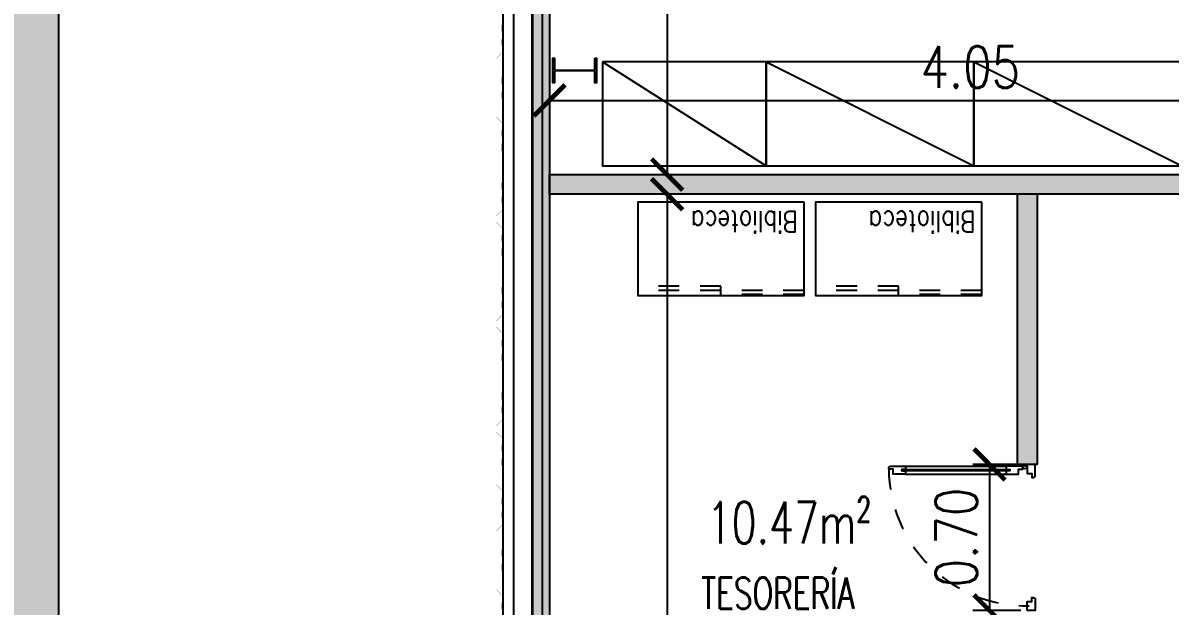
# Model space of a CAD drawing. Header units: millimetres. Extents: x -129 to 3172, y -143 to 919.
# Drawn here: x -55.7 to -50.18, y 2.51 to 5.31 of the extents above; entities that cross this region are included whole.
import ezdxf
from ezdxf.enums import TextEntityAlignment as Align

# ---------------------------------------------------------------- set-up
doc = ezdxf.new("R2010")
doc.units = ezdxf.units.MM
doc.header["$LTSCALE"] = 0.1
doc.linetypes.add('HIDDEN', pattern=[9.525, 6.35, -3.175])
doc.linetypes.add('HIDDEN2', pattern=[0.1875, 0.125, -0.0625])
for name, color, linetype in [('A-CHAPA TRAPEZOIDAL', 3, 'Continuous'), ('A-CORDONES', 2, 'Continuous'), ('A-GRANZA', 8, 'Continuous'), ('A-TABIQUE PRY', 2, 'Continuous'), ('A-VISTAS', 251, 'Continuous'), ('C-ALUMINIO', 140, 'Continuous'), ('E-GENERAL', 8, 'Continuous'), ('E-MOBILIARIO', 1, 'Continuous'), ('H-HATCH MURO', 252, 'Continuous'), ('MET-COLUMNA METALICA', 3, 'Continuous'), ('MET-CORREAS DE CV', 1, 'Continuous'), ('MET-LANA VIDRIO', 8, 'Continuous'), ('R-CUADRO REF', 1, 'Continuous'), ('R-NOMBRE LOCAL', 7, 'Continuous'), ('zA-COTAS', 1, 'Continuous'), ('zA-TXT SUPS', 2, 'Continuous')]:
    doc.layers.add(name, color=color, linetype=linetype)
doc.styles.add('ROMANS', font='ROMANS.SHX', dxfattribs={"width": 0.8, "height": 0.2})
doc.styles.add('VAUX', font='romans.shx', dxfattribs={"width": 0.85})
doc.linetypes.add('REFERENCIAL CORTE TRANSVERSAL WM$0$BATTING', pattern='A,0.00254,-2.54,[134,ltypeshp.shx,S=2.54,R=0,X=-2.54,Y=0],-5.08,[134,ltypeshp.shx,S=2.54,R=180,X=2.54,Y=0],-2.54', length=10.16254)
doc.dimstyles.new('COTA 1-125', dxfattribs={"dimtxt": 0.2, "dimasz": 0.15, "dimexe": 0.08, "dimexo": 0.08, "dimgap": 0.06, "dimtad": 1, "dimzin": 0, "dimdsep": 46, "dimtxsty": 'ROMANS', "dimblk": 'ARCHTICK', "dimcen": 0, "dimclrd": 256, "dimclre": 8, "dimclrt": 3, "dimadec": 0, "dimazin": 0, "dimtfac": 1, "dimtofl": 0, "dimtmove": 0, "dimatfit": 3, "dimldrblk": 'ARCHTICK', "dimfxl": 1, "dimtolj": 1, "dimtzin": 0, "dimlwd": -1, "dimlwe": -1, "dimarcsym": 0})

# ---------------------------------------------------------------- blocks, each defined once
blk = doc.blocks.new('COL MET 20')
at = {"layer": 'MET-COLUMNA METALICA'}
blk.add_hatch(color=256, dxfattribs=at).paths.add_polyline_path([(-0.0971, -0.0036, -0.414214), (-0.0935, 0), (0.0935, 0, -0.414214), (0.0971, -0.0036), (0.0971, -0.0568), (0.1045, -0.0568), (0.1045, 0.0615), (0.0971, 0.0615), (0.0971, 0.0083, -0.414214), (0.0935, 0.0047), (-0.0935, 0.0047, -0.414214), (-0.0971, 0.0083), (-0.0971, 0.0615), (-0.1045, 0.0615), (-0.1045, -0.0568), (-0.0971, -0.0568)])
blk.add_lwpolyline([(-0.0971, -0.0568), (-0.1045, -0.0568), (-0.1045, 0.0615), (-0.0971, 0.0615), (-0.0971, 0.0083, 0.414214), (-0.0935, 0.0047), (0.0935, 0.0047, 0.414214), (0.0971, 0.0083), (0.0971, 0.0615), (0.1045, 0.0615), (0.1045, -0.0568), (0.0971, -0.0568), (0.0971, -0.0036, 0.414214), (0.0935, 0), (-0.0935, 0, 0.414214), (-0.0971, -0.0036)], format="xyb", close=True, dxfattribs=at)
blk = doc.blocks.new('N Local')
at = {"layer": 'R-CUADRO REF'}
blk.add_lwpolyline([(6337.1934, -934.8286), (6337.93, -934.8286), (6337.93, -935.2124), (6337.1934, -935.2124)], close=True, dxfattribs=at)
at = {"layer": 'R-CUADRO REF', "lineweight": 0, "style": 'VAUX', "width": 0.85}
blk.add_attdef('NUMERO', text='', height=0.1823, dxfattribs=at).set_placement((6337.5847, -935.1061), align=Align.CENTER)
at = {"layer": 'R-NOMBRE LOCAL', "lineweight": 0, "style": 'VAUX', "width": 0.85}
for p in [(6337.5718, -934.4549), (6337.5718, -934.7149)]:
    blk.add_attdef('NOMBRE', text='', height=0.1823, dxfattribs=at).set_placement(p, align=Align.CENTER)
blk = doc.blocks.new('biblioteca')
at = {"layer": 'E-MOBILIARIO'}
blk.add_line((1649.6538, 1508.8197), (1649.6538, 1508.7947), dxfattribs=at)
at = {"layer": 'E-MOBILIARIO', "linetype": 'HIDDEN2', "ltscale": 0.005}
for p, q in [((1649.6538, 1508.8147), (1650.0538, 1508.8147)), ((1649.6538, 1508.7947), (1650.4538, 1508.7947)), ((1650.0538, 1508.8147), (1650.0538, 1508.7747)), ((1650.0538, 1508.7747), (1650.4538, 1508.7747))]:
    blk.add_line(p, q, dxfattribs=at)
at = {"layer": 'E-MOBILIARIO'}
blk.add_lwpolyline([(1649.6538, 1508.3697), (1650.4538, 1508.3697), (1650.4538, 1508.8197), (1649.6538, 1508.8197)], close=True, dxfattribs=at)
at = {"layer": 'E-MOBILIARIO', "style": 'ROMANS', "width": 0.8}
blk.add_text('Biblioteca', height=0.1, dxfattribs=at).set_placement((1649.6828, 1508.4141))
blk = doc.blocks.new('_ARCHTICK')
at = {"color": 0, "linetype": 'ByBlock', "const_width": 0.15}
blk.add_lwpolyline([(-0.5, -0.5), (0.5, 0.5)], dxfattribs=at)
blk = doc.blocks.new('*D400')
at = {"layer": 'Defpoints', "color": 0, "transparency": 16777216}
for p in [(-52.599, 6.7894, -0.0408), (-52.599, 4.5849), (-52.599, 4.5849)]:
    blk.add_point(p, dxfattribs=at)
at = {"layer": 'zA-COTAS', "transparency": 16777216}
blk.add_line((-52.599, 6.7894), (-52.599, 4.5849), dxfattribs=at)
at = {"layer": 'zA-COTAS', "transparency": 16777216, "xscale": 0.15, "yscale": 0.15, "zscale": 0.15}
for p, rotation in [((-52.599, 6.7894), 90), ((-52.599, 4.5849), 270)]:
    blk.add_blockref('_ARCHTICK', p, dxfattribs=dict(at, rotation=rotation))
at = {"layer": 'zA-COTAS', "color": 3, "transparency": 16777216, "insert": (-52.759, 5.6872), "char_height": 0.2, "attachment_point": 5, "rotation": 90, "style": 'ROMANS'}
blk.add_mtext('\\A1;2.20', dxfattribs=at)
blk = doc.blocks.new('*D401')
at = {"layer": 'Defpoints', "color": 0, "transparency": 16777216}
for p in [(-52.599, 4.4899, -0.0584), (-52.599, -0.2051), (-52.599, -0.2051)]:
    blk.add_point(p, dxfattribs=at)
at = {"layer": 'zA-COTAS', "transparency": 16777216}
blk.add_line((-52.599, 4.4899), (-52.599, -0.2051), dxfattribs=at)
at = {"layer": 'zA-COTAS', "color": 8, "linetype": 'HIDDEN', "transparency": 16777216}
blk.add_line((-52.519, 4.4899), (-52.519, 4.4899), dxfattribs=at)
at = {"layer": 'zA-COTAS', "transparency": 16777216, "xscale": 0.15, "yscale": 0.15, "zscale": 0.15}
for p, rotation in [((-52.599, 4.4899), 90), ((-52.599, -0.2051), 270)]:
    blk.add_blockref('_ARCHTICK', p, dxfattribs=dict(at, rotation=rotation))
at = {"layer": 'zA-COTAS', "color": 3, "transparency": 16777216, "insert": (-52.759, 2.1424), "char_height": 0.2, "attachment_point": 5, "rotation": 90, "style": 'ROMANS'}
blk.add_mtext('\\A1;4.70', dxfattribs=at)
blk = doc.blocks.new('*D408')
at = {"layer": 'Defpoints', "color": 0, "transparency": 16777216}
for p in [(-49.1154, 5.0406, -0.0408), (-53.165, 4.9895, -0.0219), (-49.1154, 4.9414)]:
    blk.add_point(p, dxfattribs=at)
at = {"layer": 'zA-COTAS', "transparency": 16777216}
blk.add_line((-53.165, 4.9414), (-49.1154, 4.9414), dxfattribs=at)
at = {"layer": 'zA-COTAS', "color": 8, "linetype": 'HIDDEN', "transparency": 16777216}
for p, q in [((-49.1154, 4.9606), (-49.1154, 4.8614)), ((-53.165, 4.9095), (-53.165, 4.8614))]:
    blk.add_line(p, q, dxfattribs=at)
at = {"layer": 'zA-COTAS', "transparency": 16777216, "xscale": 0.15, "yscale": 0.15, "zscale": 0.15, "rotation": 180}
blk.add_blockref('_ARCHTICK', (-53.165, 4.9414), dxfattribs=at)
at = {"layer": 'zA-COTAS', "transparency": 16777216, "xscale": 0.15, "yscale": 0.15, "zscale": 0.15}
blk.add_blockref('_ARCHTICK', (-49.1154, 4.9414), dxfattribs=at)
at = {"layer": 'zA-COTAS', "color": 3, "transparency": 16777216, "insert": (-51.1402, 5.1014), "char_height": 0.2, "attachment_point": 5, "style": 'ROMANS'}
blk.add_mtext('\\A1;4.05', dxfattribs=at)
blk = doc.blocks.new('*D544')
at = {"layer": 'Defpoints', "color": 0, "transparency": 16777216}
for p in [(-50.8172, 3.1899), (-51.0473, 2.4877), (-50.8172, 2.4877)]:
    blk.add_point(p, dxfattribs=at)
at = {"layer": 'zA-COTAS', "color": 8, "linetype": 'HIDDEN', "transparency": 16777216}
for p, q in [((-50.8972, 3.1899), (-51.1273, 3.1899)), ((-50.8972, 2.4877), (-51.1273, 2.4877))]:
    blk.add_line(p, q, dxfattribs=at)
at = {"layer": 'zA-COTAS', "transparency": 16777216}
blk.add_line((-51.0473, 3.1899), (-51.0473, 2.4877), dxfattribs=at)
at = {"layer": 'zA-COTAS', "transparency": 16777216, "xscale": 0.15, "yscale": 0.15, "zscale": 0.15}
for p, rotation in [((-51.0473, 3.1899), 90), ((-51.0473, 2.4877), 270)]:
    blk.add_blockref('_ARCHTICK', p, dxfattribs=dict(at, rotation=rotation))
at = {"layer": 'zA-COTAS', "color": 3, "transparency": 16777216, "insert": (-51.2073, 2.8388), "char_height": 0.2, "attachment_point": 5, "rotation": 90, "style": 'ROMANS'}
blk.add_mtext('\\A1;0.70', dxfattribs=at)

msp = doc.modelspace()

# ---------------------------------------------------------------- hatches: boundary and pattern name
at = {"layer": 'A-GRANZA'}
h = msp.add_hatch(dxfattribs=at)
h.set_pattern_fill('AR-CONC', color=256, scale=0.005)
h.paths.add_polyline_path([(-53.3284, 35.8599), (-53.3284, 32.3713), (-57.0987, 32.3713), (-57.0987, 17.3824), (-55.5284, 17.3824), (-55.5284, -2.5346), (-39.9626, -2.5346), (-39.9625, -5.8465), (-58.1316, -5.8465), (-58.1316, 35.8599)])
at = {"layer": 'H-HATCH MURO'}
h = msp.add_hatch(color=256, dxfattribs=at)
h.paths.add_polyline_path([(-53.165, 10.127), (-53.245, 10.127), (-53.245, -0.2424), (-53.165, -0.2424)])
h.paths.add_polyline_path([(-53.165, 11.6629), (-53.245, 11.6629), (-53.245, 11.127), (-53.165, 11.127)])
h.paths.add_polyline_path([(-53.165, 13.1989), (-53.245, 13.1989), (-53.245, 12.6629), (-53.165, 12.6629)])
h.paths.add_polyline_path([(-53.245, 14.1989), (-53.165, 14.1989), (-53.165, 14.5609), (-53.245, 14.5609)])
for points in [[(-53.165, 4.5849), (-49.0256, 4.5849), (-49.0256, 4.4899), (-53.165, 4.4899)], [(-50.8172, 4.4899), (-50.9122, 4.4899), (-50.9122, 3.1899), (-50.8172, 3.1899)]]:
    msp.add_hatch(color=256, dxfattribs=at).paths.add_polyline_path(points)

# ---------------------------------------------------------------- linework, layer by layer
at = {"layer": 'A-CHAPA TRAPEZOIDAL'}
for points in [[(-53.3922, 4.1611, 0.0006, 0.0006, 0), (-53.3922, 4.1911, 0.0006, 0.0006, 0), (-53.3962, 4.1951, 0.0006, 0.0006, 0), (-53.3962, 4.2257, 0.0006, 0.0006, 0), (-53.3922, 4.2297, 0.0006, 0.0006, 0), (-53.3922, 4.2597, 0.0006, 0.0006, 0), (-53.3962, 4.2637, 0.0006, 0.0006, 0), (-53.3962, 4.2937, 0.0006, 0.0006, 0), (-53.3922, 4.2977, 0.0006, 0.0006, 0), (-53.3922, 4.3277, 0.0006, 0.0006, 0), (-53.4205, 4.356, 0.0006, 0.0006, 0), (-53.4205, 4.386, 0.0006, 0.0006, 0), (-53.3922, 4.4142, 0.0006, 0.0006, 0), (-53.3922, 4.4442, 0.0006, 0.0006, 0), (-53.3962, 4.4482, 0.0006, 0.0006, 0), (-53.3962, 4.4782, 0.0006, 0.0006, 0), (-53.3922, 4.4822, 0.0006, 0.0006, 0), (-53.3922, 4.5122, 0.0006, 0.0006, 0), (-53.3962, 4.5162, 0.0006, 0.0006, 0), (-53.3962, 4.5462, 0.0006, 0.0006, 0), (-53.3922, 4.5502, 0.0006, 0.0006, 0), (-53.3922, 4.5802, 0.0006, 0.0006, 0), (-53.4205, 4.6085, 0.0006, 0.0006, 0), (-53.4205, 4.6385, 0.0006, 0.0006, 0), (-53.3922, 4.6668, 0.0006, 0.0006, 0), (-53.3922, 4.6968, 0.0006, 0.0006, 0), (-53.3962, 4.7008, 0.0006, 0.0006, 0), (-53.3962, 4.7308, 0.0006, 0.0006, 0), (-53.3922, 4.7348, 0.0006, 0.0006, 0), (-53.3922, 4.7648, 0.0006, 0.0006, 0), (-53.3962, 4.7688, 0.0006, 0.0006, 0), (-53.3962, 4.7988, 0.0006, 0.0006, 0), (-53.3922, 4.8028, 0.0006, 0.0006, 0), (-53.3922, 4.8328, 0.0006, 0.0006, 0), (-53.4205, 4.8611, 0.0006, 0.0006, 0), (-53.4205, 4.8911, 0.0006, 0.0006, 0), (-53.3922, 4.9194, 0.0006, 0.0006, 0), (-53.3922, 4.9494, 0.0006, 0.0006, 0), (-53.3962, 4.9534, 0.0006, 0.0006, 0), (-53.3962, 4.9834, 0.0006, 0.0006, 0), (-53.3922, 4.9874, 0.0006, 0.0006, 0), (-53.3922, 5.0174, 0.0006, 0.0006, 0), (-53.3962, 5.0214, 0.0006, 0.0006, 0), (-53.3962, 5.0514, 0.0006, 0.0006, 0), (-53.3922, 5.0554, 0.0006, 0.0006, 0), (-53.3922, 5.0854, 0.0006, 0.0006, 0), (-53.4205, 5.1137, 0.0006, 0.0006, 0), (-53.4205, 5.1437, 0.0006, 0.0006, 0), (-53.3922, 5.172, 0.0006, 0.0006, 0), (-53.3922, 5.202, 0.0006, 0.0006, 0), (-53.3962, 5.206, 0.0006, 0.0006, 0), (-53.3962, 5.236, 0.0006, 0.0006, 0), (-53.3922, 5.24, 0.0006, 0.0006, 0), (-53.3922, 5.27, 0.0006, 0.0006, 0), (-53.3962, 5.274, 0.0006, 0.0006, 0), (-53.3962, 5.304, 0.0006, 0.0006, 0), (-53.3922, 5.308, 0.0006, 0.0006, 0), (-53.3922, 5.338, 0.0006, 0.0006, 0)], [(-53.3922, 2.6457, 0.0006, 0.0006, 0), (-53.3922, 2.6757, 0.0006, 0.0006, 0), (-53.3962, 2.6797, 0.0006, 0.0006, 0), (-53.3962, 2.7103, 0.0006, 0.0006, 0), (-53.3922, 2.7143, 0.0006, 0.0006, 0), (-53.3922, 2.7443, 0.0006, 0.0006, 0), (-53.3962, 2.7483, 0.0006, 0.0006, 0), (-53.3962, 2.7783, 0.0006, 0.0006, 0), (-53.3922, 2.7823, 0.0006, 0.0006, 0), (-53.3922, 2.8123, 0.0006, 0.0006, 0), (-53.4205, 2.8406, 0.0006, 0.0006, 0), (-53.4205, 2.8706, 0.0006, 0.0006, 0), (-53.3922, 2.8988, 0.0006, 0.0006, 0), (-53.3922, 2.9288, 0.0006, 0.0006, 0), (-53.3962, 2.9328, 0.0006, 0.0006, 0), (-53.3962, 2.9628, 0.0006, 0.0006, 0), (-53.3922, 2.9668, 0.0006, 0.0006, 0), (-53.3922, 2.9968, 0.0006, 0.0006, 0), (-53.3962, 3.0008, 0.0006, 0.0006, 0), (-53.3962, 3.0308, 0.0006, 0.0006, 0), (-53.3922, 3.0348, 0.0006, 0.0006, 0), (-53.3922, 3.0648, 0.0006, 0.0006, 0), (-53.4205, 3.0931, 0.0006, 0.0006, 0), (-53.4205, 3.1231, 0.0006, 0.0006, 0), (-53.3922, 3.1514, 0.0006, 0.0006, 0), (-53.3922, 3.1814, 0.0006, 0.0006, 0), (-53.3962, 3.1854, 0.0006, 0.0006, 0), (-53.3962, 3.2154, 0.0006, 0.0006, 0), (-53.3922, 3.2194, 0.0006, 0.0006, 0), (-53.3922, 3.2494, 0.0006, 0.0006, 0), (-53.3962, 3.2534, 0.0006, 0.0006, 0), (-53.3962, 3.2834, 0.0006, 0.0006, 0), (-53.3922, 3.2874, 0.0006, 0.0006, 0), (-53.3922, 3.3174, 0.0006, 0.0006, 0), (-53.4205, 3.3457, 0.0006, 0.0006, 0), (-53.4205, 3.3757, 0.0006, 0.0006, 0), (-53.3922, 3.404, 0.0006, 0.0006, 0), (-53.3922, 3.434, 0.0006, 0.0006, 0), (-53.3962, 3.438, 0.0006, 0.0006, 0), (-53.3962, 3.468, 0.0006, 0.0006, 0), (-53.3922, 3.472, 0.0006, 0.0006, 0), (-53.3922, 3.502, 0.0006, 0.0006, 0), (-53.3962, 3.506, 0.0006, 0.0006, 0), (-53.3962, 3.536, 0.0006, 0.0006, 0), (-53.3922, 3.54, 0.0006, 0.0006, 0), (-53.3922, 3.57, 0.0006, 0.0006, 0), (-53.4205, 3.5983, 0.0006, 0.0006, 0), (-53.4205, 3.6283, 0.0006, 0.0006, 0), (-53.3922, 3.6565, 0.0006, 0.0006, 0), (-53.3922, 3.6865, 0.0006, 0.0006, 0), (-53.3962, 3.6905, 0.0006, 0.0006, 0), (-53.3962, 3.7205, 0.0006, 0.0006, 0), (-53.3922, 3.7245, 0.0006, 0.0006, 0), (-53.3922, 3.7545, 0.0006, 0.0006, 0), (-53.3962, 3.7585, 0.0006, 0.0006, 0), (-53.3962, 3.7885, 0.0006, 0.0006, 0), (-53.3922, 3.7925, 0.0006, 0.0006, 0), (-53.3922, 3.8225, 0.0006, 0.0006, 0), (-53.4205, 3.8508, 0.0006, 0.0006, 0), (-53.4205, 3.8808, 0.0006, 0.0006, 0), (-53.3922, 3.9091, 0.0006, 0.0006, 0), (-53.3922, 3.9391, 0.0006, 0.0006, 0), (-53.3962, 3.9431, 0.0006, 0.0006, 0), (-53.3962, 3.9731, 0.0006, 0.0006, 0), (-53.3922, 3.9771, 0.0006, 0.0006, 0), (-53.3922, 4.0071, 0.0006, 0.0006, 0), (-53.3962, 4.0111, 0.0006, 0.0006, 0), (-53.3962, 4.0411, 0.0006, 0.0006, 0), (-53.3922, 4.0451, 0.0006, 0.0006, 0), (-53.3922, 4.0751, 0.0006, 0.0006, 0), (-53.4205, 4.1034, 0.0006, 0.0006, 0), (-53.4205, 4.1334, 0.0006, 0.0006, 0), (-53.3922, 4.1617, 0, 0, 0)], [(-53.3962, 2.4957, 0.0006, 0.0006, 0), (-53.3962, 2.5257, 0.0006, 0.0006, 0), (-53.3922, 2.5297, 0.0006, 0.0006, 0), (-53.3922, 2.5597, 0.0006, 0.0006, 0), (-53.4205, 2.588, 0.0006, 0.0006, 0), (-53.4205, 2.618, 0.0006, 0.0006, 0), (-53.3922, 2.6463, 0, 0, 0)]]:
    msp.add_lwpolyline(points, format="xyseb", dxfattribs=at)
at = {"layer": 'A-CORDONES', "elevation": 0.0004}
msp.add_lwpolyline([(-55.5284, 17.3824), (-55.5284, -2.5346), (-39.9626, -2.5346)], dxfattribs=at)
at = {"layer": 'A-TABIQUE PRY'}
for p, q in [((-50.9122, 3.1899), (-50.9122, 4.4899)), ((-50.8172, 3.1899), (-50.8172, 4.4899)), ((-50.8172, 3.1899), (-50.9122, 3.1899))]:
    msp.add_line(p, q, dxfattribs=at)
at = {"layer": 'A-TABIQUE PRY', "ltscale": 5}
for points in [[(-53.165, 10.127), (-53.165, -0.2424), (-53.245, -0.2424), (-53.245, 10.127)], [(-53.165, 10.127), (-53.165, -0.1599), (-52.4368, -0.1599)]]:
    msp.add_lwpolyline(points, dxfattribs=at)
msp.add_lwpolyline([(-53.165, 4.5849), (-49.0256, 4.5849), (-49.0256, 4.4899), (-53.165, 4.4899)], close=True, dxfattribs=at)
at = {"layer": 'A-VISTAS'}
msp.add_line((-53.1984, -0.2051), (-53.1984, 10.127), dxfattribs=at)
at = {"layer": 'C-ALUMINIO', "color": 8}
for p, q in [((-51.4516, 3.1823), (-50.9677, 3.1823)), ((-51.4516, 3.1443), (-50.9677, 3.1443))]:
    msp.add_line(p, q, dxfattribs=at)
at = {"layer": 'C-ALUMINIO'}
for points in [[(-51.5116, 3.1673), (-51.5316, 3.1673), (-51.5316, 3.1745, -0.387306), (-51.5245, 3.1823), (-51.4516, 3.1823), (-51.4516, 3.1663), (-51.4691, 3.1663), (-51.4691, 3.1603), (-51.4516, 3.1603), (-51.4516, 3.1443), (-51.5116, 3.1443), (-51.5116, 3.1673), (-51.5316, 3.1673)], [(-50.9077, 3.1673), (-50.8877, 3.1673), (-50.8877, 3.1745, 0.387306), (-50.8948, 3.1823), (-50.9677, 3.1823), (-50.9677, 3.1663), (-50.9502, 3.1663), (-50.9502, 3.1603), (-50.9677, 3.1603), (-50.9677, 3.1443), (-50.9077, 3.1443), (-50.9077, 3.1673), (-50.8877, 3.1673)], [(-50.8672, 3.1899), (-50.8672, 3.1468, 0.502809), (-50.8672, 3.1468), (-50.8672, 3.1468), (-50.8672, 3.1468), (-50.8442, 3.1468), (-50.8442, 3.1271), (-50.8376, 3.1271, 0.418366), (-50.8272, 3.1376), (-50.8272, 3.1899), (-50.8672, 3.1899)], [(-50.8672, 2.4877), (-50.8672, 2.5307, -0.502809), (-50.8672, 2.5307), (-50.8672, 2.5307), (-50.8672, 2.5307), (-50.8442, 2.5307), (-50.8442, 2.5504), (-50.8376, 2.5504, -0.418366), (-50.8272, 2.54), (-50.8272, 2.4877), (-50.8672, 2.4877)]]:
    msp.add_lwpolyline(points, format="xyb", dxfattribs=at)
msp.add_lwpolyline([(-51.4691, 3.1603), (-51.4691, 3.1663), (-50.9502, 3.1663), (-50.9502, 3.1603)], close=True, dxfattribs=at)
msp.add_circle((-50.8772, 3.1773), 0.00857, dxfattribs=at)
at = {"layer": 'C-ALUMINIO', "color": 8, "linetype": 'HIDDEN2'}
msp.add_arc((-50.8671, 3.1755), 0.6656, 180.4932, 270.9307, dxfattribs=at)
at = {"layer": 'E-GENERAL'}
for p, q in [((-52.9096, 5.1266), (-52.1227, 4.6266)), ((-52.1227, 5.1266), (-51.1227, 4.6266)), ((-51.1227, 5.1266), (-50.1227, 4.6266))]:
    msp.add_line(p, q, dxfattribs=at)
for points in [[(-52.9096, 5.1266), (-52.9096, 4.6266), (-52.1227, 4.6266), (-52.1227, 5.1266)], [(-52.1227, 5.1266), (-52.1227, 4.6266), (-51.1227, 4.6266), (-51.1227, 5.1266)], [(-51.1227, 5.1266), (-51.1227, 4.6266), (-50.1227, 4.6266), (-50.1227, 5.1266)]]:
    msp.add_lwpolyline(points, close=True, dxfattribs=at)
at = {"layer": 'MET-CORREAS DE CV'}
for p, q in [((-53.3884, -0.3851), (-53.3884, 10.127)), ((-53.2484, -0.2451), (-53.2484, 10.127))]:
    msp.add_line(p, q, dxfattribs=at)
at = {"layer": 'MET-LANA VIDRIO', "linetype": 'REFERENCIAL CORTE TRANSVERSAL WM$0$BATTING', "ltscale": 0.025}
msp.add_lwpolyline([(-53.3384, 10.127), (-53.3384, -0.3377), (-52.4368, -0.3377)], dxfattribs=at)

# ---------------------------------------------------------------- block references
ref = msp.add_blockref('N Local', (5017.9911, 750.2684, 0.0598), dxfattribs=dict(xscale=-0.7999999999999545, yscale=0.8000000000000114, zscale=0.8))
ref.add_attrib('NUMERO', '203', dxfattribs={"layer": 'R-CUADRO REF', "lineweight": 0, "height": 0.15, "style": 'VAUX', "width": 0.7}).set_placement((-52.0641, 2.1836, 0.0598), align=Align.CENTER)
ref.add_attrib('NOMBRE', 'TESORERÍA', dxfattribs={"layer": 'R-NOMBRE LOCAL', "lineweight": 0, "height": 0.15, "style": 'VAUX', "width": 0.7}).set_placement((-52.0663, 2.4965, 0.0598), align=Align.CENTER)
at = {"layer": 'E-MOBILIARIO', "rotation": 180}
for p in [(1597.7135, 1512.822, -0.0139), (1598.5686, 1512.8219, -0.0139)]:
    msp.add_blockref('biblioteca', p, dxfattribs=at)
at = {"layer": 'MET-COLUMNA METALICA', "rotation": 180}
msp.add_blockref('COL MET 20', (-53.0439, 5.0874, -0.0011), dxfattribs=at)

# ---------------------------------------------------------------- texts
at = {"layer": 'zA-TXT SUPS', "insert": (-54.231, 3.0099, 0.0198), "char_height": 0.2, "width": 4.465041, "attachment_point": 1, "line_spacing_factor": 0.999789, "style": 'VAUX'}
msp.add_mtext('\\pi1.82252;{\\W0.7;10.47m²}', dxfattribs=at)

# ---------------------------------------------------------------- dimensions: what is measured, and where the dimension line sits
at = {"layer": 'zA-COTAS'}
for base, p1, p2, picture, middle in [((-52.599, 4.5849, 0.0219), (-52.599, 6.7894, -0.0189), (-52.599, 4.5849, 0.0219), '*D400', (-52.759, 5.6872, 0.0219)), ((-52.5990091, -0.205127, 0.0218666), (-52.5990092, 4.4898731, -0.0365519), (-52.5990091, -0.205127, 0.0218666), '*D401', (-52.7590091, 2.142373, 0.0218666)), ((-51.0473, 2.4877), (-50.8172, 3.1899), (-50.8172, 2.4877), '*D544', (-51.2073, 2.8388))]:
    dim = msp.add_linear_dim(base=base, p1=p1, p2=p2, angle=90, dimstyle='COTA 1-125', dxfattribs=at)
    dim.commit()
    dim.dimension.update_dxf_attribs({"geometry": picture, "text_midpoint": middle})
dim = msp.add_linear_dim(base=(-49.1154, 4.9414, 0.0219), p1=(-53.165, 4.9895), p2=(-49.1154, 5.0406, -0.0189), dimstyle='COTA 1-125', dxfattribs=at)
dim.commit()
dim.dimension.update_dxf_attribs({"geometry": '*D408', "text_midpoint": (-51.1402, 5.1014, 0.0219)})

doc.saveas('drawing.dxf')
